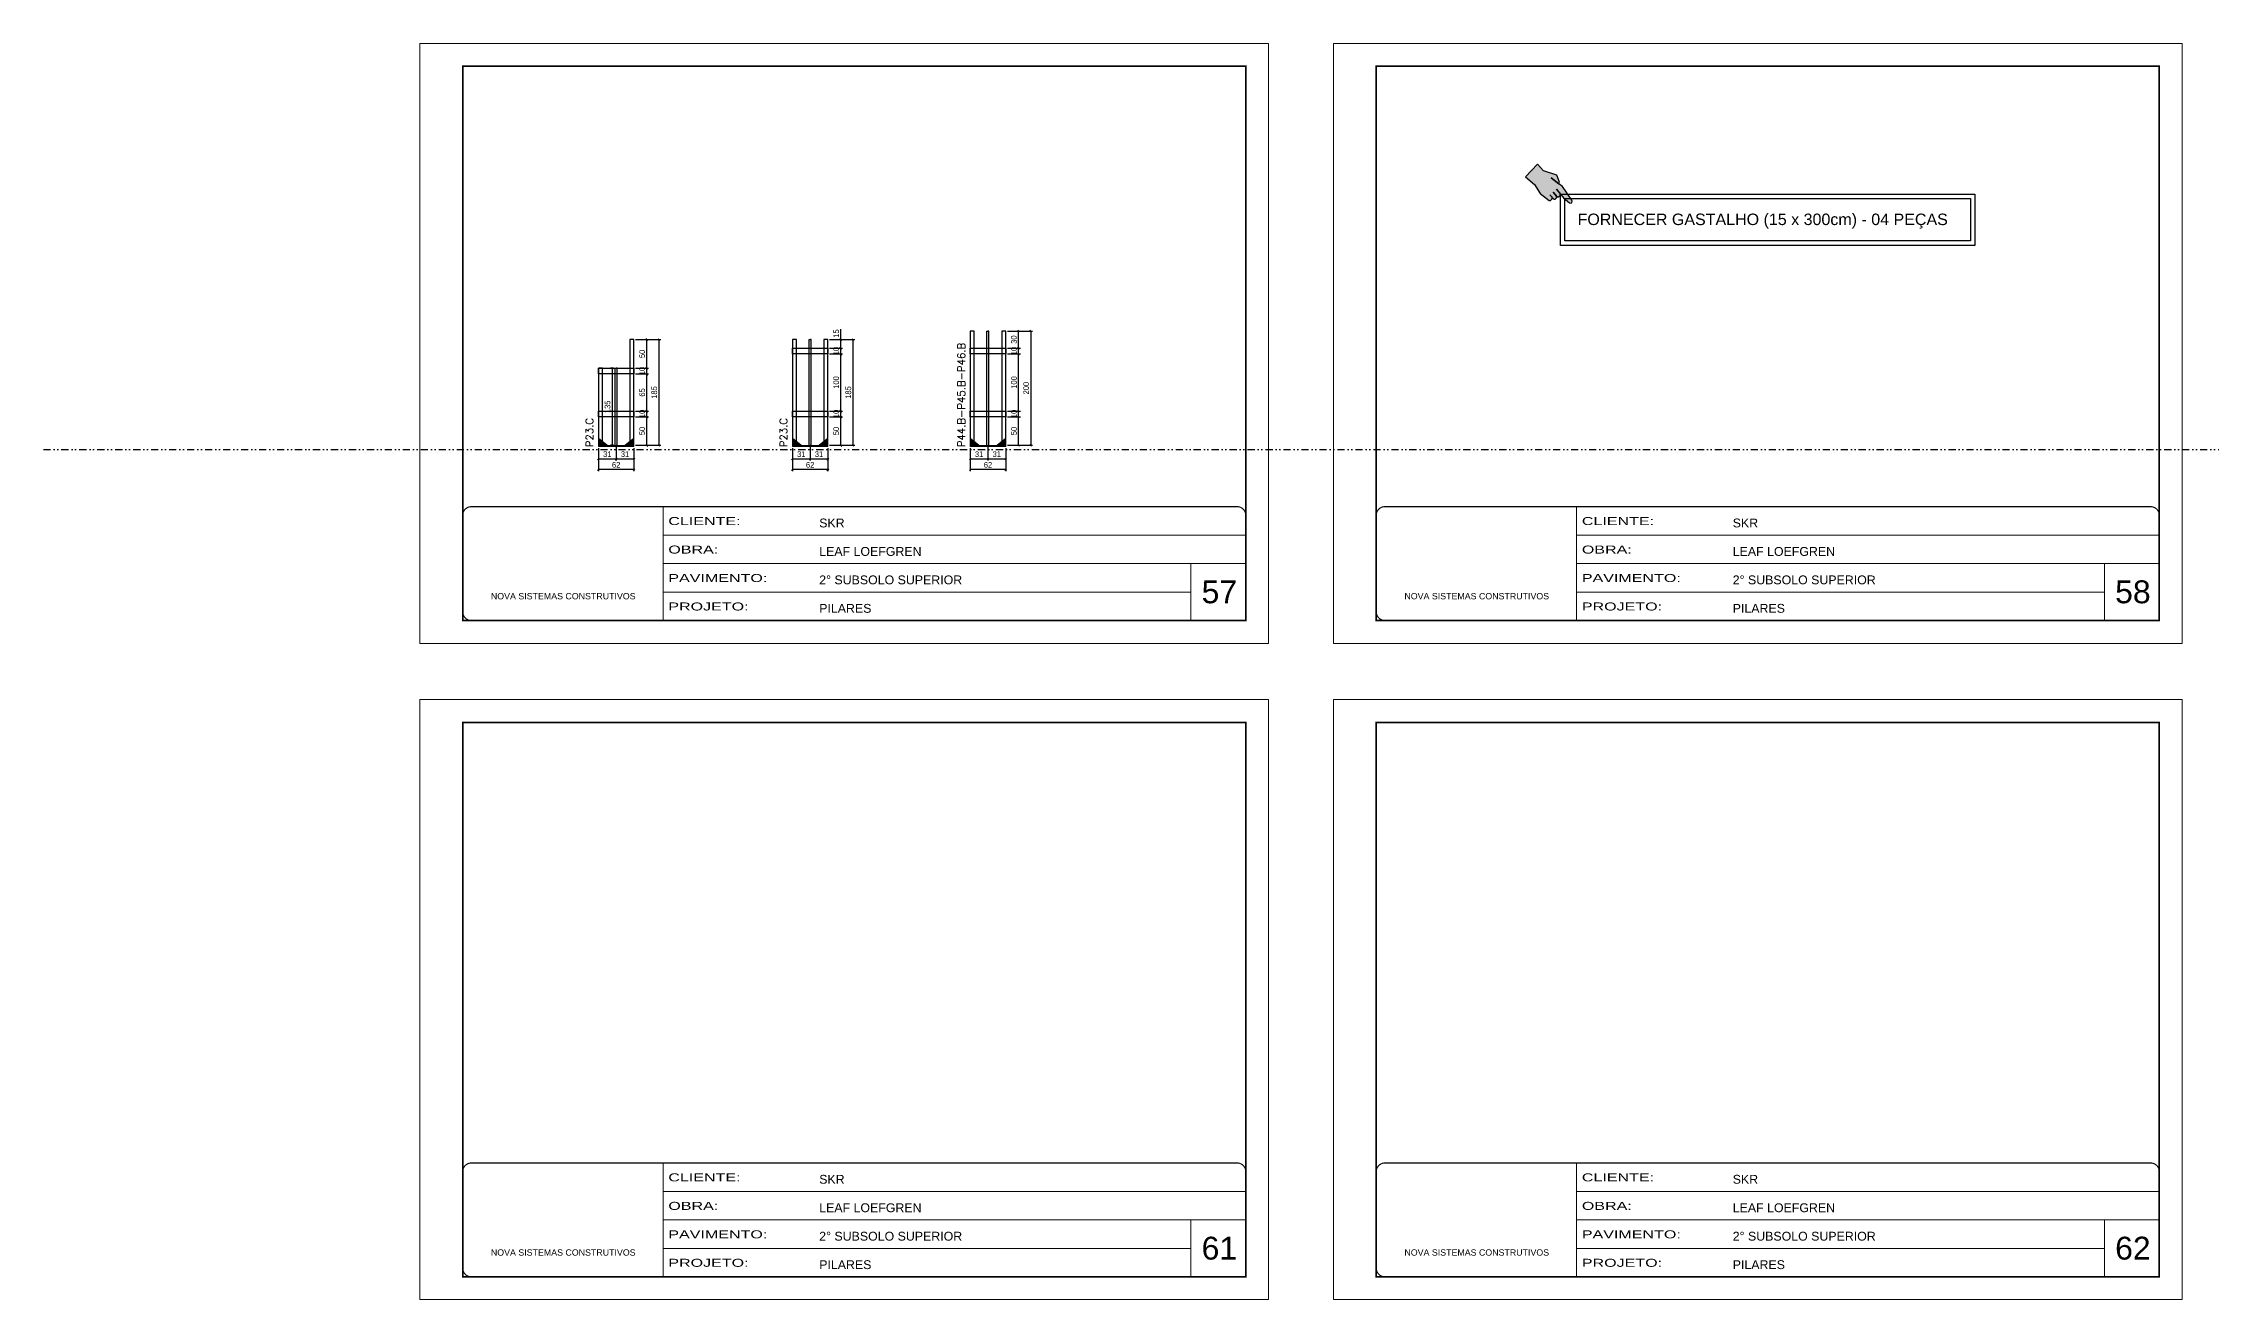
# Model space of a CAD drawing. Extents: x 13741 to 27878, y -21631 to 6985.
# Drawn here: x 13741 to 17533, y -11294 to -9095 of the extents above; entities that cross this region are included whole.
import ezdxf

# ---------------------------------------------------------------- set-up
doc = ezdxf.new("R2010")
doc.units = 0
for name, pattern in [('CONTINUO', [0]), ('DASHED', [0.75, 0.5, -0.25]), ('DIVIDE2', [0.625, 0.25, -0.125, 0, -0.125, 0, -0.125]), ('HIDDEN', [0.375, 0.25, -0.125])]:
    doc.linetypes.add(name, pattern=pattern)
for name, color, linetype, lineweight in [('CARIMBO', 255, 'Continuous', 9), ('Folhas', 255, 'Continuous', 9), ('Madeira', 126, 'Continuous', 18), ('Sarr 2.2x7', 40, 'Continuous', 9), ('SARRAFO DE PRESSAO', 251, 'DASHED', 9), ('Texto Seção', 7, 'Continuous', 15)]:
    doc.layers.add(name, color=color, linetype=linetype, lineweight=lineweight)
for name, color, linetype in [('COTA', 241, 'Continuous'), ('Nível', 160, 'Continuous'), ('REGUA-80', 111, 'Continuous'), ('SARR_2.2x10', 60, 'Continuous'), ('SARR_3.5x7', 81, 'Continuous'), ('SARR_7x7', 40, 'Continuous'), ('va165-sec', 5, 'DASHED')]:
    doc.layers.add(name, color=color, linetype=linetype)
doc.styles.add('ARIAL', font='arial.ttf')
doc.styles.add('COTA TECNICA', font='techl___.ttf', dxfattribs={"height": 10})
doc.styles.add('REGUA-120', font='ROMANS.shx', dxfattribs={"height": 15})
doc.styles.add('Tecnologia', font='')
doc.styles.get('Tecnologia').set_extended_font_data('Forgotten Futurist')
doc.dimstyles.new('PAINEL', dxfattribs={"dimtxt": 10, "dimasz": 3, "dimexe": 3, "dimexo": 3, "dimgap": 3, "dimtad": 1, "dimdec": 1, "dimzin": 12, "dimdsep": 46, "dimtxsty": 'COTA TECNICA', "dimblk1": 'OBLIQUE', "dimblk2": 'OBLIQUE', "dimsah": 1, "dimcen": 0.9, "dimclrd": 4, "dimclre": 4, "dimclrt": 240, "dimadec": 1, "dimazin": 3, "dimtfac": 1, "dimtdec": 1, "dimtmove": 0, "dimatfit": 3, "dimfxl": 1, "dimtolj": 1, "dimtzin": 12, "dimarcsym": 0})

# ---------------------------------------------------------------- blocks, each defined once
blk = doc.blocks.new('9999999999')
at = {"color": 30, "linetype": 'CONTINUO'}
for p, q in [((98564.6, 34230.2), (98564.6, 34429.4)), ((98564.6, 34379.6), (99584, 34379.6)), ((98564.6, 34329.8), (99488, 34329.8)), ((99584, 34329.8), (99488, 34329.8)), ((99488, 34329.8), (99488, 34230.2)), ((98564.6, 34280), (99488, 34280))]:
    blk.add_line(p, q, dxfattribs=at)
at = {"color": 30, "linetype": 'CONTINUO', "const_width": 2}
blk.add_lwpolyline([(99584, 34230.2), (99584, 34414.4, 0.414214), (99569, 34429.4), (98229, 34429.4, 0.414214), (98214, 34414.4), (98214, 34245.2, 0.414214), (98229, 34230.2), (99584, 34230.2)], format="xyb", dxfattribs=at)
at = {"layer": 'Folhas'}
blk.add_lwpolyline([(98139, 34190.2), (99624, 34190.2), (99624, 35240.2), (98139, 35240.2)], close=True, dxfattribs=at)
at = {"layer": 'Folhas', "color": 30, "const_width": 3}
blk.add_lwpolyline([(98214, 34230.2), (99584, 34230.2), (99584, 35200.2), (98214, 35200.2)], close=True, dxfattribs=at)
at = {"color": 7, "linetype": 'Continuous', "ltscale": 5, "style": 'ARIAL'}
for s, height, p in [('SKR', 15.48, (98837.7, 34393.1)), ('LEAF LOEFGREN', 15.483, (98837.7, 34343.3)), ('2° SUBSOLO SUPERIOR', 15.483, (98837.7, 34293.5)), ('NOVA SISTEMAS CONSTRUTIVOS', 11.059, (98263.2, 34267.2)), ('PILARES', 15.48, (98837.7, 34243.7))]:
    blk.add_text(s, height=height, dxfattribs=at).set_placement(p)
at = {"layer": 'Folhas', "color": 7, "style": 'Tecnologia', "width": 1.5}
for s, p in [('CLIENTE:', (98573.7, 34397.2)), ('OBRA:', (98573.7, 34347.3)), ('PAVIMENTO:', (98573.7, 34297.5)), ('PROJETO:', (98573.7, 34247.7))]:
    blk.add_text(s, height=14, dxfattribs=at).set_placement(p)
blk = doc.blocks.new('_Oblique')
at = {"color": 0, "linetype": 'ByBlock', "lineweight": -2}
blk.add_line((-0.5, -0.5), (0.5, 0.5), dxfattribs=at)
blk = doc.blocks.new('*D2215')
at = {"layer": 'COTA', "color": 4, "lineweight": -2, "transparency": 16777216}
for p, q in [((14712.4, -9804), (14712.4, -9844.2)), ((14774.4, -9804), (14774.4, -9844.2)), ((14774.4, -9841.2), (14712.4, -9841.2))]:
    blk.add_line(p, q, dxfattribs=at)
at = {"layer": 'Defpoints', "color": 0, "transparency": 16777216}
for p in [(14712.4, -9801), (14774.4, -9801), (14712.4, -9841.2)]:
    blk.add_point(p, dxfattribs=at)
at = {"layer": 'COTA', "color": 4, "lineweight": -2, "transparency": 16777216, "xscale": 3, "yscale": 3, "zscale": 3, "rotation": 180}
blk.add_blockref('_Oblique', (14712.4, -9841.2), dxfattribs=at)
at = {"layer": 'COTA', "color": 4, "lineweight": -2, "transparency": 16777216, "xscale": 3, "yscale": 3, "zscale": 3}
blk.add_blockref('_Oblique', (14774.4, -9841.2), dxfattribs=at)
at = {"layer": 'COTA', "color": 240, "transparency": 16777216, "insert": (14743.4, -9833.1), "char_height": 10, "attachment_point": 5, "style": 'COTA TECNICA'}
blk.add_mtext('\\A1;62', dxfattribs=at)
blk = doc.blocks.new('*D2216')
at = {"layer": 'COTA', "color": 4, "lineweight": -2, "transparency": 16777216}
for p, q in [((14777.4, -9748.8), (14800.1, -9748.8)), ((14797.1, -9798.8), (14797.1, -9748.8)), ((14777.4, -9798.8), (14800.1, -9798.8))]:
    blk.add_line(p, q, dxfattribs=at)
at = {"layer": 'Defpoints', "color": 0, "transparency": 16777216}
for p in [(14774.4, -9748.8), (14797.1, -9748.8), (14774.4, -9798.8)]:
    blk.add_point(p, dxfattribs=at)
at = {"layer": 'COTA', "color": 4, "lineweight": -2, "transparency": 16777216, "xscale": 3, "yscale": 3, "zscale": 3}
for p, rotation in [((14797.1, -9748.8), 90), ((14797.1, -9798.8), 270)]:
    blk.add_blockref('_Oblique', p, dxfattribs=dict(at, rotation=rotation))
at = {"layer": 'COTA', "color": 240, "transparency": 16777216, "insert": (14788.9, -9773.8), "char_height": 10, "attachment_point": 5, "rotation": 90, "style": 'COTA TECNICA'}
blk.add_mtext('\\A1;50', dxfattribs=at)
blk = doc.blocks.new('*D2217')
at = {"layer": 'COTA', "color": 4, "lineweight": -2, "transparency": 16777216}
for p, q in [((14777.4, -9738.8), (14800.1, -9738.8)), ((14797.1, -9748.8), (14797.1, -9738.8)), ((14777.4, -9748.8), (14800.1, -9748.8))]:
    blk.add_line(p, q, dxfattribs=at)
at = {"layer": 'Defpoints', "color": 0, "transparency": 16777216}
for p in [(14774.4, -9738.8), (14797.1, -9738.8), (14774.4, -9748.8)]:
    blk.add_point(p, dxfattribs=at)
at = {"layer": 'COTA', "color": 4, "lineweight": -2, "transparency": 16777216, "xscale": 3, "yscale": 3, "zscale": 3}
for p, rotation in [((14797.1, -9738.8), 90), ((14797.1, -9748.8), 270)]:
    blk.add_blockref('_Oblique', p, dxfattribs=dict(at, rotation=rotation))
at = {"layer": 'COTA', "color": 240, "transparency": 16777216, "insert": (14788.9, -9743.8), "char_height": 10, "attachment_point": 5, "rotation": 90, "style": 'COTA TECNICA'}
blk.add_mtext('\\A1;10', dxfattribs=at)
blk = doc.blocks.new('*D2218')
at = {"layer": 'COTA', "color": 4, "lineweight": -2, "transparency": 16777216}
for p, q in [((14777.4, -9673.8), (14800.1, -9673.8)), ((14797.1, -9738.8), (14797.1, -9673.8)), ((14777.4, -9738.8), (14800.1, -9738.8))]:
    blk.add_line(p, q, dxfattribs=at)
at = {"layer": 'Defpoints', "color": 0, "transparency": 16777216}
for p in [(14774.4, -9673.8), (14797.1, -9673.8), (14774.4, -9738.8)]:
    blk.add_point(p, dxfattribs=at)
at = {"layer": 'COTA', "color": 4, "lineweight": -2, "transparency": 16777216, "xscale": 3, "yscale": 3, "zscale": 3}
for p, rotation in [((14797.1, -9673.8), 90), ((14797.1, -9738.8), 270)]:
    blk.add_blockref('_Oblique', p, dxfattribs=dict(at, rotation=rotation))
at = {"layer": 'COTA', "color": 240, "transparency": 16777216, "insert": (14788.9, -9706.3), "char_height": 10, "attachment_point": 5, "rotation": 90, "style": 'COTA TECNICA'}
blk.add_mtext('\\A1;65', dxfattribs=at)
blk = doc.blocks.new('*D2219')
at = {"layer": 'COTA', "color": 4, "lineweight": -2, "transparency": 16777216}
for p, q in [((14777.4, -9663.8), (14800.1, -9663.8)), ((14797.1, -9673.8), (14797.1, -9663.8)), ((14777.4, -9673.8), (14800.1, -9673.8))]:
    blk.add_line(p, q, dxfattribs=at)
at = {"layer": 'Defpoints', "color": 0, "transparency": 16777216}
for p in [(14774.4, -9663.8), (14797.1, -9663.8), (14774.4, -9673.8)]:
    blk.add_point(p, dxfattribs=at)
at = {"layer": 'COTA', "color": 4, "lineweight": -2, "transparency": 16777216, "xscale": 3, "yscale": 3, "zscale": 3}
for p, rotation in [((14797.1, -9663.8), 90), ((14797.1, -9673.8), 270)]:
    blk.add_blockref('_Oblique', p, dxfattribs=dict(at, rotation=rotation))
at = {"layer": 'COTA', "color": 240, "transparency": 16777216, "insert": (14788.9, -9668.8), "char_height": 10, "attachment_point": 5, "rotation": 90, "style": 'COTA TECNICA'}
blk.add_mtext('\\A1;10', dxfattribs=at)
blk = doc.blocks.new('*D2220')
at = {"layer": 'COTA', "color": 4, "lineweight": -2, "transparency": 16777216}
for p, q in [((14712.4, -9804), (14712.4, -9825.5)), ((14743.4, -9801.8), (14743.4, -9825.5)), ((14712.4, -9822.5), (14743.4, -9822.5))]:
    blk.add_line(p, q, dxfattribs=at)
at = {"layer": 'Defpoints', "color": 0, "transparency": 16777216}
for p in [(14712.4, -9801), (14743.4, -9798.8), (14743.4, -9822.5)]:
    blk.add_point(p, dxfattribs=at)
at = {"layer": 'COTA', "color": 4, "lineweight": -2, "transparency": 16777216, "xscale": 3, "yscale": 3, "zscale": 3, "rotation": 180}
blk.add_blockref('_Oblique', (14712.4, -9822.5), dxfattribs=at)
at = {"layer": 'COTA', "color": 4, "lineweight": -2, "transparency": 16777216, "xscale": 3, "yscale": 3, "zscale": 3}
blk.add_blockref('_Oblique', (14743.4, -9822.5), dxfattribs=at)
at = {"layer": 'COTA', "color": 240, "transparency": 16777216, "insert": (14727.9, -9814.3), "char_height": 10, "attachment_point": 5, "style": 'COTA TECNICA'}
blk.add_mtext('\\A1;31', dxfattribs=at)
blk = doc.blocks.new('*D2221')
at = {"layer": 'COTA', "color": 4, "lineweight": -2, "transparency": 16777216}
for p, q in [((14743.4, -9801.8), (14743.4, -9825.5)), ((14774.4, -9804), (14774.4, -9825.5)), ((14743.4, -9822.5), (14774.4, -9822.5))]:
    blk.add_line(p, q, dxfattribs=at)
at = {"layer": 'Defpoints', "color": 0, "transparency": 16777216}
for p in [(14743.4, -9798.8), (14774.4, -9801), (14774.4, -9822.5)]:
    blk.add_point(p, dxfattribs=at)
at = {"layer": 'COTA', "color": 4, "lineweight": -2, "transparency": 16777216, "xscale": 3, "yscale": 3, "zscale": 3, "rotation": 180}
blk.add_blockref('_Oblique', (14743.4, -9822.5), dxfattribs=at)
at = {"layer": 'COTA', "color": 4, "lineweight": -2, "transparency": 16777216, "xscale": 3, "yscale": 3, "zscale": 3}
blk.add_blockref('_Oblique', (14774.4, -9822.5), dxfattribs=at)
at = {"layer": 'COTA', "color": 240, "transparency": 16777216, "insert": (14758.9, -9814.3), "char_height": 10, "attachment_point": 5, "style": 'COTA TECNICA'}
blk.add_mtext('\\A1;31', dxfattribs=at)
blk = doc.blocks.new('*D2222')
at = {"layer": 'COTA', "color": 4, "lineweight": -2, "transparency": 16777216}
for p, q in [((14777.4, -9613.8), (14800.1, -9613.8)), ((14797.1, -9663.8), (14797.1, -9613.8)), ((14777.4, -9663.8), (14800.1, -9663.8))]:
    blk.add_line(p, q, dxfattribs=at)
at = {"layer": 'Defpoints', "color": 0, "transparency": 16777216}
for p in [(14774.4, -9613.8), (14797.1, -9613.8), (14774.4, -9663.8)]:
    blk.add_point(p, dxfattribs=at)
at = {"layer": 'COTA', "color": 4, "lineweight": -2, "transparency": 16777216, "xscale": 3, "yscale": 3, "zscale": 3}
for p, rotation in [((14797.1, -9613.8), 90), ((14797.1, -9663.8), 270)]:
    blk.add_blockref('_Oblique', p, dxfattribs=dict(at, rotation=rotation))
at = {"layer": 'COTA', "color": 240, "transparency": 16777216, "insert": (14788.9, -9638.8), "char_height": 10, "attachment_point": 5, "rotation": 90, "style": 'COTA TECNICA'}
blk.add_mtext('\\A1;50', dxfattribs=at)
blk = doc.blocks.new('*D2223')
at = {"layer": 'COTA', "color": 4, "lineweight": -2, "transparency": 16777216}
for p, q in [((14777.4, -9613.8), (14821.3, -9613.8)), ((14818.3, -9613.8), (14818.3, -9798.8)), ((14777.4, -9798.8), (14821.3, -9798.8))]:
    blk.add_line(p, q, dxfattribs=at)
at = {"layer": 'Defpoints', "color": 0, "transparency": 16777216}
for p in [(14774.4, -9613.8), (14774.4, -9798.8), (14818.3, -9798.8)]:
    blk.add_point(p, dxfattribs=at)
at = {"layer": 'COTA', "color": 4, "lineweight": -2, "transparency": 16777216, "xscale": 3, "yscale": 3, "zscale": 3}
for p, rotation in [((14818.3, -9613.8), 90), ((14818.3, -9798.8), 270)]:
    blk.add_blockref('_Oblique', p, dxfattribs=dict(at, rotation=rotation))
at = {"layer": 'COTA', "color": 240, "transparency": 16777216, "insert": (14810.1, -9706.3), "char_height": 10, "attachment_point": 5, "rotation": 90, "style": 'COTA TECNICA'}
blk.add_mtext('\\A1;185', dxfattribs=at)
blk = doc.blocks.new('*D2224')
at = {"layer": 'COTA', "color": 4, "lineweight": -2, "transparency": 16777216}
for p, q in [((15051.8, -9804), (15051.8, -9844.2)), ((15113.8, -9804), (15113.8, -9844.2)), ((15113.8, -9841.2), (15051.8, -9841.2))]:
    blk.add_line(p, q, dxfattribs=at)
at = {"layer": 'Defpoints', "color": 0, "transparency": 16777216}
for p in [(15051.8, -9801), (15113.8, -9801), (15051.8, -9841.2)]:
    blk.add_point(p, dxfattribs=at)
at = {"layer": 'COTA', "color": 4, "lineweight": -2, "transparency": 16777216, "xscale": 3, "yscale": 3, "zscale": 3, "rotation": 180}
blk.add_blockref('_Oblique', (15051.8, -9841.2), dxfattribs=at)
at = {"layer": 'COTA', "color": 4, "lineweight": -2, "transparency": 16777216, "xscale": 3, "yscale": 3, "zscale": 3}
blk.add_blockref('_Oblique', (15113.8, -9841.2), dxfattribs=at)
at = {"layer": 'COTA', "color": 240, "transparency": 16777216, "insert": (15082.8, -9833.1), "char_height": 10, "attachment_point": 5, "style": 'COTA TECNICA'}
blk.add_mtext('\\A1;62', dxfattribs=at)
blk = doc.blocks.new('*D2225')
at = {"layer": 'COTA', "color": 4, "lineweight": -2, "transparency": 16777216}
for p, q in [((15116.8, -9748.8), (15139.5, -9748.8)), ((15136.5, -9798.8), (15136.5, -9748.8)), ((15116.8, -9798.8), (15139.5, -9798.8))]:
    blk.add_line(p, q, dxfattribs=at)
at = {"layer": 'Defpoints', "color": 0, "transparency": 16777216}
for p in [(15113.8, -9748.8), (15136.5, -9748.8), (15113.8, -9798.8)]:
    blk.add_point(p, dxfattribs=at)
at = {"layer": 'COTA', "color": 4, "lineweight": -2, "transparency": 16777216, "xscale": 3, "yscale": 3, "zscale": 3}
for p, rotation in [((15136.5, -9748.8), 90), ((15136.5, -9798.8), 270)]:
    blk.add_blockref('_Oblique', p, dxfattribs=dict(at, rotation=rotation))
at = {"layer": 'COTA', "color": 240, "transparency": 16777216, "insert": (15128.4, -9773.8), "char_height": 10, "attachment_point": 5, "rotation": 90, "style": 'COTA TECNICA'}
blk.add_mtext('\\A1;50', dxfattribs=at)
blk = doc.blocks.new('*D2226')
at = {"layer": 'COTA', "color": 4, "lineweight": -2, "transparency": 16777216}
for p, q in [((15116.8, -9738.8), (15139.5, -9738.8)), ((15136.5, -9748.8), (15136.5, -9738.8)), ((15116.8, -9748.8), (15139.5, -9748.8))]:
    blk.add_line(p, q, dxfattribs=at)
at = {"layer": 'Defpoints', "color": 0, "transparency": 16777216}
for p in [(15113.8, -9738.8), (15136.5, -9738.8), (15113.8, -9748.8)]:
    blk.add_point(p, dxfattribs=at)
at = {"layer": 'COTA', "color": 4, "lineweight": -2, "transparency": 16777216, "xscale": 3, "yscale": 3, "zscale": 3}
for p, rotation in [((15136.5, -9738.8), 90), ((15136.5, -9748.8), 270)]:
    blk.add_blockref('_Oblique', p, dxfattribs=dict(at, rotation=rotation))
at = {"layer": 'COTA', "color": 240, "transparency": 16777216, "insert": (15128.4, -9743.8), "char_height": 10, "attachment_point": 5, "rotation": 90, "style": 'COTA TECNICA'}
blk.add_mtext('\\A1;10', dxfattribs=at)
blk = doc.blocks.new('*D2227')
at = {"layer": 'COTA', "color": 4, "lineweight": -2, "transparency": 16777216}
for p, q in [((15116.8, -9638.8), (15139.5, -9638.8)), ((15136.5, -9738.8), (15136.5, -9638.8)), ((15116.8, -9738.8), (15139.5, -9738.8))]:
    blk.add_line(p, q, dxfattribs=at)
at = {"layer": 'Defpoints', "color": 0, "transparency": 16777216}
for p in [(15113.8, -9638.8), (15136.5, -9638.8), (15113.8, -9738.8)]:
    blk.add_point(p, dxfattribs=at)
at = {"layer": 'COTA', "color": 4, "lineweight": -2, "transparency": 16777216, "xscale": 3, "yscale": 3, "zscale": 3}
for p, rotation in [((15136.5, -9638.8), 90), ((15136.5, -9738.8), 270)]:
    blk.add_blockref('_Oblique', p, dxfattribs=dict(at, rotation=rotation))
at = {"layer": 'COTA', "color": 240, "transparency": 16777216, "insert": (15128.4, -9688.8), "char_height": 10, "attachment_point": 5, "rotation": 90, "style": 'COTA TECNICA'}
blk.add_mtext('\\A1;100', dxfattribs=at)
blk = doc.blocks.new('*D2228')
at = {"layer": 'COTA', "color": 4, "lineweight": -2, "transparency": 16777216}
for p, q in [((15116.8, -9628.8), (15139.5, -9628.8)), ((15136.5, -9638.8), (15136.5, -9628.8)), ((15116.8, -9638.8), (15139.5, -9638.8))]:
    blk.add_line(p, q, dxfattribs=at)
at = {"layer": 'Defpoints', "color": 0, "transparency": 16777216}
for p in [(15113.8, -9628.8), (15136.5, -9628.8), (15113.8, -9638.8)]:
    blk.add_point(p, dxfattribs=at)
at = {"layer": 'COTA', "color": 4, "lineweight": -2, "transparency": 16777216, "xscale": 3, "yscale": 3, "zscale": 3}
for p, rotation in [((15136.5, -9628.8), 90), ((15136.5, -9638.8), 270)]:
    blk.add_blockref('_Oblique', p, dxfattribs=dict(at, rotation=rotation))
at = {"layer": 'COTA', "color": 240, "transparency": 16777216, "insert": (15128.4, -9633.8), "char_height": 10, "attachment_point": 5, "rotation": 90, "style": 'COTA TECNICA'}
blk.add_mtext('\\A1;10', dxfattribs=at)
blk = doc.blocks.new('*D2229')
at = {"layer": 'COTA', "color": 4, "lineweight": -2, "transparency": 16777216}
for p, q in [((15051.8, -9804), (15051.8, -9825.5)), ((15082.8, -9801.8), (15082.8, -9825.5)), ((15051.8, -9822.5), (15082.8, -9822.5))]:
    blk.add_line(p, q, dxfattribs=at)
at = {"layer": 'Defpoints', "color": 0, "transparency": 16777216}
for p in [(15051.8, -9801), (15082.8, -9798.8), (15082.8, -9822.5)]:
    blk.add_point(p, dxfattribs=at)
at = {"layer": 'COTA', "color": 4, "lineweight": -2, "transparency": 16777216, "xscale": 3, "yscale": 3, "zscale": 3, "rotation": 180}
blk.add_blockref('_Oblique', (15051.8, -9822.5), dxfattribs=at)
at = {"layer": 'COTA', "color": 4, "lineweight": -2, "transparency": 16777216, "xscale": 3, "yscale": 3, "zscale": 3}
blk.add_blockref('_Oblique', (15082.8, -9822.5), dxfattribs=at)
at = {"layer": 'COTA', "color": 240, "transparency": 16777216, "insert": (15067.3, -9814.3), "char_height": 10, "attachment_point": 5, "style": 'COTA TECNICA'}
blk.add_mtext('\\A1;31', dxfattribs=at)
blk = doc.blocks.new('*D2230')
at = {"layer": 'COTA', "color": 4, "lineweight": -2, "transparency": 16777216}
for p, q in [((15082.8, -9801.8), (15082.8, -9825.5)), ((15113.8, -9804), (15113.8, -9825.5)), ((15082.8, -9822.5), (15113.8, -9822.5))]:
    blk.add_line(p, q, dxfattribs=at)
at = {"layer": 'Defpoints', "color": 0, "transparency": 16777216}
for p in [(15082.8, -9798.8), (15113.8, -9801), (15113.8, -9822.5)]:
    blk.add_point(p, dxfattribs=at)
at = {"layer": 'COTA', "color": 4, "lineweight": -2, "transparency": 16777216, "xscale": 3, "yscale": 3, "zscale": 3, "rotation": 180}
blk.add_blockref('_Oblique', (15082.8, -9822.5), dxfattribs=at)
at = {"layer": 'COTA', "color": 4, "lineweight": -2, "transparency": 16777216, "xscale": 3, "yscale": 3, "zscale": 3}
blk.add_blockref('_Oblique', (15113.8, -9822.5), dxfattribs=at)
at = {"layer": 'COTA', "color": 240, "transparency": 16777216, "insert": (15098.3, -9814.3), "char_height": 10, "attachment_point": 5, "style": 'COTA TECNICA'}
blk.add_mtext('\\A1;31', dxfattribs=at)
blk = doc.blocks.new('*D2231')
at = {"layer": 'COTA', "color": 4, "lineweight": -2, "transparency": 16777216}
for p, q in [((15116.8, -9613.8), (15139.5, -9613.8)), ((15116.8, -9628.8), (15139.5, -9628.8)), ((15136.5, -9613.8), (15136.5, -9595.5)), ((15136.5, -9628.8), (15136.5, -9613.8))]:
    blk.add_line(p, q, dxfattribs=at)
at = {"layer": 'Defpoints', "color": 0, "transparency": 16777216}
for p in [(15113.8, -9613.8), (15113.8, -9628.8), (15136.5, -9613.8)]:
    blk.add_point(p, dxfattribs=at)
at = {"layer": 'COTA', "color": 4, "lineweight": -2, "transparency": 16777216, "xscale": 3, "yscale": 3, "zscale": 3}
for p, rotation in [((15136.5, -9613.8), 90), ((15136.5, -9628.8), 270)]:
    blk.add_blockref('_Oblique', p, dxfattribs=dict(at, rotation=rotation))
at = {"layer": 'COTA', "color": 240, "transparency": 16777216, "insert": (15128.4, -9603.2), "char_height": 10, "attachment_point": 5, "rotation": 90, "style": 'COTA TECNICA'}
blk.add_mtext('\\A1;15', dxfattribs=at)
blk = doc.blocks.new('*D2232')
at = {"layer": 'COTA', "color": 4, "lineweight": -2, "transparency": 16777216}
for p, q in [((15116.8, -9613.8), (15160.8, -9613.8)), ((15157.8, -9613.8), (15157.8, -9798.8)), ((15116.8, -9798.8), (15160.8, -9798.8))]:
    blk.add_line(p, q, dxfattribs=at)
at = {"layer": 'Defpoints', "color": 0, "transparency": 16777216}
for p in [(15113.8, -9613.8), (15113.8, -9798.8), (15157.8, -9798.8)]:
    blk.add_point(p, dxfattribs=at)
at = {"layer": 'COTA', "color": 4, "lineweight": -2, "transparency": 16777216, "xscale": 3, "yscale": 3, "zscale": 3}
for p, rotation in [((15157.8, -9613.8), 90), ((15157.8, -9798.8), 270)]:
    blk.add_blockref('_Oblique', p, dxfattribs=dict(at, rotation=rotation))
at = {"layer": 'COTA', "color": 240, "transparency": 16777216, "insert": (15149.6, -9706.3), "char_height": 10, "attachment_point": 5, "rotation": 90, "style": 'COTA TECNICA'}
blk.add_mtext('\\A1;185', dxfattribs=at)
blk = doc.blocks.new('*D2233')
at = {"layer": 'COTA', "color": 4, "lineweight": -2, "transparency": 16777216}
for p, q in [((15363, -9804), (15363, -9844.2)), ((15425, -9804), (15425, -9844.2)), ((15425, -9841.2), (15363, -9841.2))]:
    blk.add_line(p, q, dxfattribs=at)
at = {"layer": 'Defpoints', "color": 0, "transparency": 16777216}
for p in [(15363, -9801), (15425, -9801), (15363, -9841.2)]:
    blk.add_point(p, dxfattribs=at)
at = {"layer": 'COTA', "color": 4, "lineweight": -2, "transparency": 16777216, "xscale": 3, "yscale": 3, "zscale": 3, "rotation": 180}
blk.add_blockref('_Oblique', (15363, -9841.2), dxfattribs=at)
at = {"layer": 'COTA', "color": 4, "lineweight": -2, "transparency": 16777216, "xscale": 3, "yscale": 3, "zscale": 3}
blk.add_blockref('_Oblique', (15425, -9841.2), dxfattribs=at)
at = {"layer": 'COTA', "color": 240, "transparency": 16777216, "insert": (15394, -9833.1), "char_height": 10, "attachment_point": 5, "style": 'COTA TECNICA'}
blk.add_mtext('\\A1;62', dxfattribs=at)
blk = doc.blocks.new('*D2234')
at = {"layer": 'COTA', "color": 4, "lineweight": -2, "transparency": 16777216}
for p, q in [((15428, -9748.8), (15450.7, -9748.8)), ((15447.7, -9798.8), (15447.7, -9748.8)), ((15428, -9798.8), (15450.7, -9798.8))]:
    blk.add_line(p, q, dxfattribs=at)
at = {"layer": 'Defpoints', "color": 0, "transparency": 16777216}
for p in [(15425, -9748.8), (15447.7, -9748.8), (15425, -9798.8)]:
    blk.add_point(p, dxfattribs=at)
at = {"layer": 'COTA', "color": 4, "lineweight": -2, "transparency": 16777216, "xscale": 3, "yscale": 3, "zscale": 3}
for p, rotation in [((15447.7, -9748.8), 90), ((15447.7, -9798.8), 270)]:
    blk.add_blockref('_Oblique', p, dxfattribs=dict(at, rotation=rotation))
at = {"layer": 'COTA', "color": 240, "transparency": 16777216, "insert": (15439.6, -9773.8), "char_height": 10, "attachment_point": 5, "rotation": 90, "style": 'COTA TECNICA'}
blk.add_mtext('\\A1;50', dxfattribs=at)
blk = doc.blocks.new('*D2235')
at = {"layer": 'COTA', "color": 4, "lineweight": -2, "transparency": 16777216}
for p, q in [((15428, -9738.8), (15450.7, -9738.8)), ((15447.7, -9748.8), (15447.7, -9738.8)), ((15428, -9748.8), (15450.7, -9748.8))]:
    blk.add_line(p, q, dxfattribs=at)
at = {"layer": 'Defpoints', "color": 0, "transparency": 16777216}
for p in [(15425, -9738.8), (15447.7, -9738.8), (15425, -9748.8)]:
    blk.add_point(p, dxfattribs=at)
at = {"layer": 'COTA', "color": 4, "lineweight": -2, "transparency": 16777216, "xscale": 3, "yscale": 3, "zscale": 3}
for p, rotation in [((15447.7, -9738.8), 90), ((15447.7, -9748.8), 270)]:
    blk.add_blockref('_Oblique', p, dxfattribs=dict(at, rotation=rotation))
at = {"layer": 'COTA', "color": 240, "transparency": 16777216, "insert": (15439.6, -9743.8), "char_height": 10, "attachment_point": 5, "rotation": 90, "style": 'COTA TECNICA'}
blk.add_mtext('\\A1;10', dxfattribs=at)
blk = doc.blocks.new('*D2236')
at = {"layer": 'COTA', "color": 4, "lineweight": -2, "transparency": 16777216}
for p, q in [((15428, -9638.8), (15450.7, -9638.8)), ((15447.7, -9738.8), (15447.7, -9638.8)), ((15428, -9738.8), (15450.7, -9738.8))]:
    blk.add_line(p, q, dxfattribs=at)
at = {"layer": 'Defpoints', "color": 0, "transparency": 16777216}
for p in [(15425, -9638.8), (15447.7, -9638.8), (15425, -9738.8)]:
    blk.add_point(p, dxfattribs=at)
at = {"layer": 'COTA', "color": 4, "lineweight": -2, "transparency": 16777216, "xscale": 3, "yscale": 3, "zscale": 3}
for p, rotation in [((15447.7, -9638.8), 90), ((15447.7, -9738.8), 270)]:
    blk.add_blockref('_Oblique', p, dxfattribs=dict(at, rotation=rotation))
at = {"layer": 'COTA', "color": 240, "transparency": 16777216, "insert": (15439.6, -9688.8), "char_height": 10, "attachment_point": 5, "rotation": 90, "style": 'COTA TECNICA'}
blk.add_mtext('\\A1;100', dxfattribs=at)
blk = doc.blocks.new('*D2237')
at = {"layer": 'COTA', "color": 4, "lineweight": -2, "transparency": 16777216}
for p, q in [((15428, -9628.8), (15450.7, -9628.8)), ((15447.7, -9638.8), (15447.7, -9628.8)), ((15428, -9638.8), (15450.7, -9638.8))]:
    blk.add_line(p, q, dxfattribs=at)
at = {"layer": 'Defpoints', "color": 0, "transparency": 16777216}
for p in [(15425, -9628.8), (15447.7, -9628.8), (15425, -9638.8)]:
    blk.add_point(p, dxfattribs=at)
at = {"layer": 'COTA', "color": 4, "lineweight": -2, "transparency": 16777216, "xscale": 3, "yscale": 3, "zscale": 3}
for p, rotation in [((15447.7, -9628.8), 90), ((15447.7, -9638.8), 270)]:
    blk.add_blockref('_Oblique', p, dxfattribs=dict(at, rotation=rotation))
at = {"layer": 'COTA', "color": 240, "transparency": 16777216, "insert": (15439.6, -9633.8), "char_height": 10, "attachment_point": 5, "rotation": 90, "style": 'COTA TECNICA'}
blk.add_mtext('\\A1;10', dxfattribs=at)
blk = doc.blocks.new('*D2238')
at = {"layer": 'COTA', "color": 4, "lineweight": -2, "transparency": 16777216}
for p, q in [((15363, -9804), (15363, -9825.5)), ((15394, -9801.8), (15394, -9825.5)), ((15363, -9822.5), (15394, -9822.5))]:
    blk.add_line(p, q, dxfattribs=at)
at = {"layer": 'Defpoints', "color": 0, "transparency": 16777216}
for p in [(15363, -9801), (15394, -9798.8), (15394, -9822.5)]:
    blk.add_point(p, dxfattribs=at)
at = {"layer": 'COTA', "color": 4, "lineweight": -2, "transparency": 16777216, "xscale": 3, "yscale": 3, "zscale": 3, "rotation": 180}
blk.add_blockref('_Oblique', (15363, -9822.5), dxfattribs=at)
at = {"layer": 'COTA', "color": 4, "lineweight": -2, "transparency": 16777216, "xscale": 3, "yscale": 3, "zscale": 3}
blk.add_blockref('_Oblique', (15394, -9822.5), dxfattribs=at)
at = {"layer": 'COTA', "color": 240, "transparency": 16777216, "insert": (15378.5, -9814.3), "char_height": 10, "attachment_point": 5, "style": 'COTA TECNICA'}
blk.add_mtext('\\A1;31', dxfattribs=at)
blk = doc.blocks.new('*D2239')
at = {"layer": 'COTA', "color": 4, "lineweight": -2, "transparency": 16777216}
for p, q in [((15394, -9801.8), (15394, -9825.5)), ((15425, -9804), (15425, -9825.5)), ((15394, -9822.5), (15425, -9822.5))]:
    blk.add_line(p, q, dxfattribs=at)
at = {"layer": 'Defpoints', "color": 0, "transparency": 16777216}
for p in [(15394, -9798.8), (15425, -9801), (15425, -9822.5)]:
    blk.add_point(p, dxfattribs=at)
at = {"layer": 'COTA', "color": 4, "lineweight": -2, "transparency": 16777216, "xscale": 3, "yscale": 3, "zscale": 3, "rotation": 180}
blk.add_blockref('_Oblique', (15394, -9822.5), dxfattribs=at)
at = {"layer": 'COTA', "color": 4, "lineweight": -2, "transparency": 16777216, "xscale": 3, "yscale": 3, "zscale": 3}
blk.add_blockref('_Oblique', (15425, -9822.5), dxfattribs=at)
at = {"layer": 'COTA', "color": 240, "transparency": 16777216, "insert": (15409.5, -9814.3), "char_height": 10, "attachment_point": 5, "style": 'COTA TECNICA'}
blk.add_mtext('\\A1;31', dxfattribs=at)
blk = doc.blocks.new('*D2240')
at = {"layer": 'COTA', "color": 4, "lineweight": -2, "transparency": 16777216}
for p, q in [((15428, -9598.8), (15450.7, -9598.8)), ((15428, -9628.8), (15450.7, -9628.8)), ((15447.7, -9628.8), (15447.7, -9598.8))]:
    blk.add_line(p, q, dxfattribs=at)
at = {"layer": 'Defpoints', "color": 0, "transparency": 16777216}
for p in [(15425, -9598.8), (15425, -9628.8), (15447.7, -9598.8)]:
    blk.add_point(p, dxfattribs=at)
at = {"layer": 'COTA', "color": 4, "lineweight": -2, "transparency": 16777216, "xscale": 3, "yscale": 3, "zscale": 3}
for p, rotation in [((15447.7, -9598.8), 90), ((15447.7, -9628.8), 270)]:
    blk.add_blockref('_Oblique', p, dxfattribs=dict(at, rotation=rotation))
at = {"layer": 'COTA', "color": 240, "transparency": 16777216, "insert": (15439.5, -9613.8), "char_height": 10, "attachment_point": 5, "rotation": 90, "style": 'COTA TECNICA'}
blk.add_mtext('\\A1;30', dxfattribs=at)
blk = doc.blocks.new('*D2241')
at = {"layer": 'COTA', "color": 4, "lineweight": -2, "transparency": 16777216}
for p, q in [((15428, -9598.8), (15471.9, -9598.8)), ((15468.9, -9598.8), (15468.9, -9798.8)), ((15428, -9798.8), (15471.9, -9798.8))]:
    blk.add_line(p, q, dxfattribs=at)
at = {"layer": 'Defpoints', "color": 0, "transparency": 16777216}
for p in [(15425, -9598.8), (15425, -9798.8), (15468.9, -9798.8)]:
    blk.add_point(p, dxfattribs=at)
at = {"layer": 'COTA', "color": 4, "lineweight": -2, "transparency": 16777216, "xscale": 3, "yscale": 3, "zscale": 3}
for p, rotation in [((15468.9, -9598.8), 90), ((15468.9, -9798.8), 270)]:
    blk.add_blockref('_Oblique', p, dxfattribs=dict(at, rotation=rotation))
at = {"layer": 'COTA', "color": 240, "transparency": 16777216, "insert": (15460.8, -9698.8), "char_height": 10, "attachment_point": 5, "rotation": 90, "style": 'COTA TECNICA'}
blk.add_mtext('\\A1;200', dxfattribs=at)
blk = doc.blocks.new('*D2242')
at = {"layer": 'COTA', "color": 4, "lineweight": -2, "transparency": 16777216}
for p, q in [((14738.6, -9663.9), (14733.5, -9663.9)), ((14736.5, -9663.9), (14736.5, -9798.8)), ((14738.6, -9798.8), (14733.5, -9798.8))]:
    blk.add_line(p, q, dxfattribs=at)
at = {"layer": 'Defpoints', "color": 0, "transparency": 16777216}
for p in [(14741.6, -9663.9), (14736.5, -9798.8), (14741.6, -9798.8)]:
    blk.add_point(p, dxfattribs=at)
at = {"layer": 'COTA', "color": 4, "lineweight": -2, "transparency": 16777216, "xscale": 3, "yscale": 3, "zscale": 3}
for p, rotation in [((14736.5, -9663.9), 90), ((14736.5, -9798.8), 270)]:
    blk.add_blockref('_Oblique', p, dxfattribs=dict(at, rotation=rotation))
at = {"layer": 'COTA', "color": 240, "transparency": 16777216, "insert": (14728.3, -9731.4), "char_height": 10, "attachment_point": 5, "rotation": 90, "style": 'COTA TECNICA'}
blk.add_mtext('\\A1;135', dxfattribs=at)
blk = doc.blocks.new('INDICADOR')
at = {"layer": 'va165-sec', "ltscale": 100}
blk.add_hatch(color=61, dxfattribs=at).paths.add_polyline_path([(-59.7, -24.5), (-37.5, -24.3), (-35.4, -22.8), (-34.7, -18.5), (-36.9, -15.9), (-32.1, -16.5), (-29.9, -15.1), (-29.3, -11.2), (-31.5, -8.9), (-29.5, -9.3), (-27.5, -7.7), (-26.6, -3.4), (-28.9, -0.4), (-18.5, -2.8), (-3.7, -3.1), (-0.7, -1.9), (0, 0), (-1.3, 2.8), (-2.9, 3.5), (-33.7, 13.2), (-42.6, 13.1), (-44, 16), (-56.7, 23.9), (-82.1, 13.8), (-99.5, 16.7), (-102.1, -17), (-79.1, -17.5)])
at = {"layer": 'REGUA-80', "color": 1}
blk.add_lwpolyline([(-102.1, -17), (-79.1, -17.5), (-59.7, -24.5), (-37.5, -24.3), (-35.4, -22.8), (-34.7, -18.5), (-36.9, -15.9), (-43.1, -15.1), (-32.1, -16.5), (-29.9, -15.1), (-29.3, -11.2), (-31.5, -8.9), (-41.5, -7), (-29.5, -9.3), (-27.5, -7.7), (-26.6, -3.4), (-28.9, -0.4), (-39.8, 2.2), (-18.5, -2.8), (-3.7, -3.1), (-0.7, -1.9), (0, 0), (-1.3, 2.8), (-2.9, 3.5), (-33.7, 13.2), (-42.6, 13.1), (-61.9, 12.9), (-42.6, 13.1), (-44, 16), (-56.7, 23.9), (-82.1, 13.8), (-99.5, 16.7), (-102.1, -17)], dxfattribs=at)
blk = doc.blocks.new('DEDADA')
at = {"linetype": 'Continuous', "ltscale": 100, "xscale": 0.5000000000004939, "yscale": 0.5000000000004939, "zscale": 0.5000000000004939, "rotation": 321.5463332659798}
blk.add_blockref('INDICADOR', (63.1, 17), dxfattribs=at)

msp = doc.modelspace()

# ---------------------------------------------------------------- hatches: boundary and pattern name
at = {"layer": 'Madeira'}
h = msp.add_hatch(color=252, dxfattribs=at)
h.dxf.hatch_style = 2
h.paths.add_polyline_path([(14712.35, -9786.04), (14712.35, -9801.04), (14730.35, -9801.04)])
h = msp.add_hatch(color=252, dxfattribs=at)
h.dxf.hatch_style = 2
h.paths.add_polyline_path([(14774.35, -9786.04), (14774.35, -9801.04), (14756.35, -9801.04)])
h = msp.add_hatch(color=252, dxfattribs=at)
h.dxf.hatch_style = 2
h.paths.add_polyline_path([(15051.85, -9786.04), (15051.85, -9801.04), (15069.85, -9801.04)])
h = msp.add_hatch(color=252, dxfattribs=at)
h.dxf.hatch_style = 2
h.paths.add_polyline_path([(15113.85, -9786.04), (15113.85, -9801.04), (15095.85, -9801.04)])
h = msp.add_hatch(color=252, dxfattribs=at)
h.dxf.hatch_style = 2
h.paths.add_polyline_path([(15362.98, -9786.04), (15362.98, -9801.04), (15380.98, -9801.04)])
h = msp.add_hatch(color=252, dxfattribs=at)
h.dxf.hatch_style = 2
h.paths.add_polyline_path([(15424.98, -9786.04), (15424.98, -9801.04), (15406.98, -9801.04)])

# ---------------------------------------------------------------- linework, layer by layer
at = {"color": 1}
for points in [[(16395.85, -9359.24), (17121.09, -9359.24), (17121.09, -9449.04), (16395.85, -9449.04)], [(16403.67, -9367.07), (17113.26, -9367.07), (17113.26, -9441.22), (16403.67, -9441.22)]]:
    msp.add_lwpolyline(points, close=True, dxfattribs=at)
at = {"layer": 'Madeira'}
for p, q in [((14712.35, -9798.84), (14712.35, -9801.04)), ((14712.35, -9798.84), (14712.35, -9801.04)), ((14712.35, -9798.84), (14712.35, -9801.04)), ((15051.85, -9798.84), (15051.85, -9801.04)), ((15051.85, -9798.84), (15051.85, -9801.04)), ((15051.85, -9798.84), (15051.85, -9801.04)), ((15362.98, -9798.84), (15362.98, -9801.04)), ((15362.98, -9798.84), (15362.98, -9801.04)), ((15362.98, -9798.84), (15362.98, -9801.04))]:
    msp.add_line(p, q, dxfattribs=at)
at = {"layer": 'Madeira', "color": 1, "linetype": 'HIDDEN'}
for p, q in [((14715.85, -9789.54), (14715.85, -9798.84)), ((14715.85, -9789.54), (14715.85, -9798.84)), ((14770.85, -9789.54), (14770.85, -9798.84)), ((14770.85, -9789.54), (14770.85, -9798.84)), ((15055.35, -9789.54), (15055.35, -9798.84)), ((15055.35, -9789.54), (15055.35, -9798.84)), ((15110.35, -9789.54), (15110.35, -9798.84)), ((15110.35, -9789.54), (15110.35, -9798.84)), ((15366.48, -9789.54), (15366.48, -9798.84)), ((15366.48, -9789.54), (15366.48, -9798.84)), ((15421.48, -9789.54), (15421.48, -9798.84)), ((15421.48, -9789.54), (15421.48, -9798.84))]:
    msp.add_line(p, q, dxfattribs=at)
at = {"layer": 'Madeira', "color": 0}
for points in [[(14712.35, -9786.04), (14712.35, -9801.04), (14730.35, -9801.04), (14712.35, -9786.04)], [(14774.35, -9786.04), (14774.35, -9801.04), (14756.35, -9801.04), (14774.35, -9786.04)], [(15051.85, -9786.04), (15051.85, -9801.04), (15069.85, -9801.04), (15051.85, -9786.04)], [(15113.85, -9786.04), (15113.85, -9801.04), (15095.85, -9801.04), (15113.85, -9786.04)], [(15362.98, -9786.04), (15362.98, -9801.04), (15380.98, -9801.04), (15362.98, -9786.04)], [(15424.98, -9786.04), (15424.98, -9801.04), (15406.98, -9801.04), (15424.98, -9786.04)]]:
    msp.add_lwpolyline(points, dxfattribs=at)
at = {"layer": 'Nível', "color": 4, "linetype": 'DIVIDE2', "ltscale": 50}
msp.add_line((13741.09, -9806.04), (21531.15, -9806.04), dxfattribs=at)
at = {"layer": 'Sarr 2.2x7'}
for points in [[(14774.35, -9798.84), (14712.35, -9798.84), (14712.35, -9801.04), (14774.35, -9801.04)], [(14774.35, -9798.84), (14712.35, -9798.84), (14712.35, -9801.04), (14774.35, -9801.04)], [(15113.85, -9798.84), (15051.85, -9798.84), (15051.85, -9801.04), (15113.85, -9801.04)], [(15113.85, -9798.84), (15051.85, -9798.84), (15051.85, -9801.04), (15113.85, -9801.04)], [(15424.98, -9798.84), (15362.98, -9798.84), (15362.98, -9801.04), (15424.98, -9801.04)], [(15424.98, -9798.84), (15362.98, -9798.84), (15362.98, -9801.04), (15424.98, -9801.04)]]:
    msp.add_lwpolyline(points, close=True, dxfattribs=at)
at = {"layer": 'SARR_2.2x10'}
for points in [[(15051.85, -9628.84), (15113.85, -9628.84), (15113.85, -9638.84), (15051.85, -9638.84)], [(15362.98, -9628.84), (15424.98, -9628.84), (15424.98, -9638.84), (15362.98, -9638.84)], [(14712.35, -9663.84), (14774.35, -9663.84), (14774.35, -9673.84), (14712.35, -9673.84)], [(14712.35, -9738.84), (14774.35, -9738.84), (14774.35, -9748.84), (14712.35, -9748.84)], [(15051.85, -9738.84), (15113.85, -9738.84), (15113.85, -9748.84), (15051.85, -9748.84)], [(15362.98, -9738.84), (15424.98, -9738.84), (15424.98, -9748.84), (15362.98, -9748.84)]]:
    msp.add_lwpolyline(points, close=True, dxfattribs=at)
at = {"layer": 'SARR_3.5x7'}
for p, q in [((15081.1, -9798.84), (15081.1, -9613.88)), ((15081.1, -9613.88), (15082.85, -9613.88)), ((15084.6, -9613.88), (15082.85, -9613.88)), ((15084.6, -9798.84), (15084.6, -9613.88)), ((15392.23, -9798.84), (15392.23, -9598.88)), ((15392.23, -9598.88), (15393.98, -9598.88)), ((15395.73, -9598.88), (15393.98, -9598.88)), ((15395.73, -9798.84), (15395.73, -9598.88)), ((14741.6, -9798.84), (14741.6, -9663.88)), ((14741.6, -9663.88), (14743.35, -9663.88)), ((14745.1, -9663.88), (14743.35, -9663.88)), ((14745.1, -9798.84), (14745.1, -9663.88)), ((14741.6, -9798.84), (14743.35, -9798.84)), ((14745.1, -9798.84), (14743.35, -9798.84)), ((15081.1, -9798.84), (15082.85, -9798.84)), ((15084.6, -9798.84), (15082.85, -9798.84)), ((15392.23, -9798.84), (15393.98, -9798.84)), ((15395.73, -9798.84), (15393.98, -9798.84))]:
    msp.add_line(p, q, dxfattribs=at)
at = {"layer": 'SARR_7x7'}
for points in [[(14767.35, -9798.84), (14774.35, -9798.84), (14774.35, -9613.84), (14767.35, -9613.84)], [(15051.85, -9798.84), (15058.85, -9798.84), (15058.85, -9613.84), (15051.85, -9613.84)], [(15106.85, -9798.84), (15113.85, -9798.84), (15113.85, -9613.84), (15106.85, -9613.84)], [(15362.98, -9798.84), (15369.98, -9798.84), (15369.98, -9598.84), (15362.98, -9598.84)], [(15417.98, -9798.84), (15424.98, -9798.84), (15424.98, -9598.84), (15417.98, -9598.84)], [(14712.35, -9798.84), (14719.35, -9798.84), (14719.35, -9663.84), (14712.35, -9663.84)]]:
    msp.add_lwpolyline(points, close=True, dxfattribs=at)

# ---------------------------------------------------------------- block references
at = {"lineweight": 5, "xscale": 1.791027142672635, "yscale": 1.791027142672635, "zscale": 0.5970090475575454}
msp.add_blockref('DEDADA', (16302.76, -9404.52), dxfattribs=at)
at = {"layer": 'SARRAFO DE PRESSAO', "color": 6, "linetype": 'ByBlock'}
for p in [(-83739.01, -44335.53), (-82140.51, -44335.53), (-83739.01, -45484.1), (-82140.51, -45484.1)]:
    msp.add_blockref('9999999999', p, dxfattribs=at)

# ---------------------------------------------------------------- texts
at = {"layer": 'CARIMBO', "color": 1, "style": 'ARIAL'}
msp.add_text('FORNECER GASTALHO (15 x 300cm) - 04 PEÇAS ', height=20.0648, dxfattribs=at).set_placement((16425.68, -9413.35))
at = {"layer": 'CARIMBO', "style": 'ARIAL'}
for s, p in [('57', (15767.83, -10075.18)), ('58', (17366.33, -10075.18)), ('61', (15767.83, -11223.76)), ('62', (17366.33, -11223.76))]:
    msp.add_text(s, height=40, dxfattribs=at).set_placement(p)
at = {"layer": 'Texto Seção', "style": 'REGUA-120'}
for s, p in [('P44.B-P45.B-P46.B', (15353.9, -9802.15)), ('P23.C', (14703.27, -9802.15)), ('P23.C', (15042.77, -9802.15))]:
    msp.add_text(s, height=13, rotation=90, dxfattribs=at).set_placement(p)

# ---------------------------------------------------------------- dimensions: what is measured, and where the dimension line sits
at = {"layer": 'COTA'}
for base, p1, p2, picture, middle in [((14797.05, -9613.84), (14774.35, -9663.84), (14774.35, -9613.84), '*D2222', (14788.94, -9638.84)), ((14818.27, -9798.84), (14774.35, -9613.84), (14774.35, -9798.84), '*D2223', (14810.14, -9706.34)), ((15136.55, -9613.84), (15113.85, -9628.84), (15113.85, -9613.84), '*D2231', (15128.44, -9603.16)), ((15157.76, -9798.84), (15113.85, -9613.84), (15113.85, -9798.84), '*D2232', (15149.63, -9706.34)), ((15447.68, -9598.84), (15424.98, -9628.84), (15424.98, -9598.84), '*D2240', (15439.46, -9613.84)), ((15468.9, -9798.84), (15424.98, -9598.84), (15424.98, -9798.84), '*D2241', (15460.8, -9698.84)), ((14736.52, -9798.84), (14741.6, -9663.88), (14741.6, -9798.84), '*D2242', (14728.3, -9731.36))]:
    dim = msp.add_linear_dim(base=base, p1=p1, p2=p2, angle=90, dimstyle='PAINEL', dxfattribs=at)
    dim.commit()
    dim.dimension.update_dxf_attribs({"geometry": picture, "text_midpoint": middle})
for base, p1, p2, picture, middle in [((15136.55, -9628.84), (15113.85, -9638.84), (15113.85, -9628.84), '*D2228', (15136.55, -9633.84)), ((15447.68, -9628.84), (15424.98, -9638.84), (15424.98, -9628.84), '*D2237', (15447.68, -9633.84)), ((14797.05, -9663.84), (14774.35, -9673.84), (14774.35, -9663.84), '*D2219', (14797.05, -9668.84)), ((14797.05, -9738.84), (14774.35, -9748.84), (14774.35, -9738.84), '*D2217', (14797.05, -9743.84)), ((15136.55, -9738.84), (15113.85, -9748.84), (15113.85, -9738.84), '*D2226', (15136.55, -9743.84)), ((15447.68, -9738.84), (15424.98, -9748.84), (15424.98, -9738.84), '*D2235', (15447.68, -9743.84))]:
    dim = msp.add_linear_dim(base=base, p1=p1, p2=p2, angle=90, dimstyle='PAINEL', override={"dimtmove": 1}, dxfattribs=at)
    dim.commit()
    dim.dimension.update_dxf_attribs({"geometry": picture, "text_midpoint": middle, "dimtype": 160})
for base, p1, p2, angle, picture, middle in [((15136.55, -9638.84), (15113.85, -9738.84), (15113.85, -9638.84), 90, '*D2227', (15128.44, -9688.84)), ((15447.68, -9638.84), (15424.98, -9738.84), (15424.98, -9638.84), 90, '*D2236', (15439.58, -9688.84)), ((14797.05, -9673.84), (14774.35, -9738.84), (14774.35, -9673.84), 90, '*D2218', (14788.94, -9706.34)), ((14797.05, -9748.84), (14774.35, -9798.84), (14774.35, -9748.84), 90, '*D2216', (14788.94, -9773.84)), ((15136.55, -9748.84), (15113.85, -9798.84), (15113.85, -9748.84), 90, '*D2225', (15128.44, -9773.84)), ((15447.68, -9748.84), (15424.98, -9798.84), (15424.98, -9748.84), 90, '*D2234', (15439.57, -9773.84)), ((14712.35, -9841.22), (14774.35, -9801.04), (14712.35, -9801.04), 180, '*D2215', (14743.35, -9833.12)), ((15051.85, -9841.22), (15113.85, -9801.04), (15051.85, -9801.04), 180, '*D2224', (15082.85, -9833.12)), ((15362.98, -9841.22), (15424.98, -9801.04), (15362.98, -9801.04), 180, '*D2233', (15393.98, -9833.12))]:
    dim = msp.add_linear_dim(base=base, p1=p1, p2=p2, angle=angle, dimstyle='PAINEL', override={"dimtmove": 1}, dxfattribs=at)
    dim.commit()
    dim.dimension.update_dxf_attribs({"geometry": picture, "text_midpoint": middle})
for base, p1, p2, picture, middle in [((14743.35, -9822.54), (14712.35, -9801.04), (14743.35, -9798.84), '*D2220', (14727.85, -9814.32)), ((14774.35, -9822.54), (14743.35, -9798.84), (14774.35, -9801.04), '*D2221', (14758.85, -9814.32)), ((15082.85, -9822.54), (15051.85, -9801.04), (15082.85, -9798.84), '*D2229', (15067.35, -9814.32)), ((15113.85, -9822.54), (15082.85, -9798.84), (15113.85, -9801.04), '*D2230', (15098.35, -9814.32)), ((15393.98, -9822.54), (15362.98, -9801.04), (15393.98, -9798.84), '*D2238', (15378.48, -9814.32)), ((15424.98, -9822.54), (15393.98, -9798.84), (15424.98, -9801.04), '*D2239', (15409.48, -9814.32))]:
    dim = msp.add_linear_dim(base=base, p1=p1, p2=p2, dimstyle='PAINEL', override={"dimtmove": 1}, dxfattribs=at)
    dim.commit()
    dim.dimension.update_dxf_attribs({"geometry": picture, "text_midpoint": middle})

doc.saveas('drawing.dxf')
